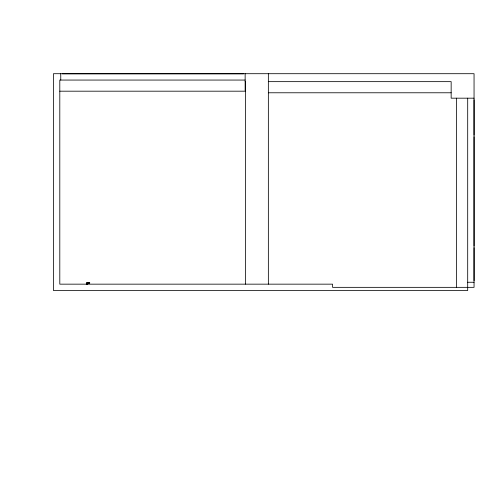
<?xml version="1.0" encoding="UTF-8"?>
<svg xmlns="http://www.w3.org/2000/svg" width="499" height="499" viewBox="0 0 499 499"><rect width="100%" height="100%" fill="white"/><g stroke="black" fill="none" stroke-linecap="round" stroke-linejoin="round"><path stroke-width="0.75" d="M62.344 73.827L243.556 73.827M245.146 80.058L59.799 80.058L59.799 284.162L332.577 284.162L332.577 287.343L474.05 287.343L474.05 73.702L53.443 73.702L53.443 290.524L467.694 290.524L467.694 98.178M245.146 81.649L245.464 81.649L245.464 284.162M268.356 81.649L451.158 81.649L451.158 98.178L474.05 98.178M59.799 91.186L245.146 91.186L245.146 73.702M268.356 92.777L451.158 92.777M474.05 99.769L474.05 135.154M474.05 136.745L474.05 246.076M474.05 247.666L474.05 280.669M467.694 282.259L474.05 282.259M86.751 282.796L89.733 282.796L86.726 282.827M89.758 283.114L87.188 283.114L87.188 283.75M456.566 98.178L456.566 287.343M268.356 73.702L268.356 284.162M87.419 283.912L86.502 283.912M86.969 282.827L86.969 283.75M60.753 73.702L60.753 80.058M87.637 283.912L86.283 284.068L87.637 283.912"/></g></svg>
